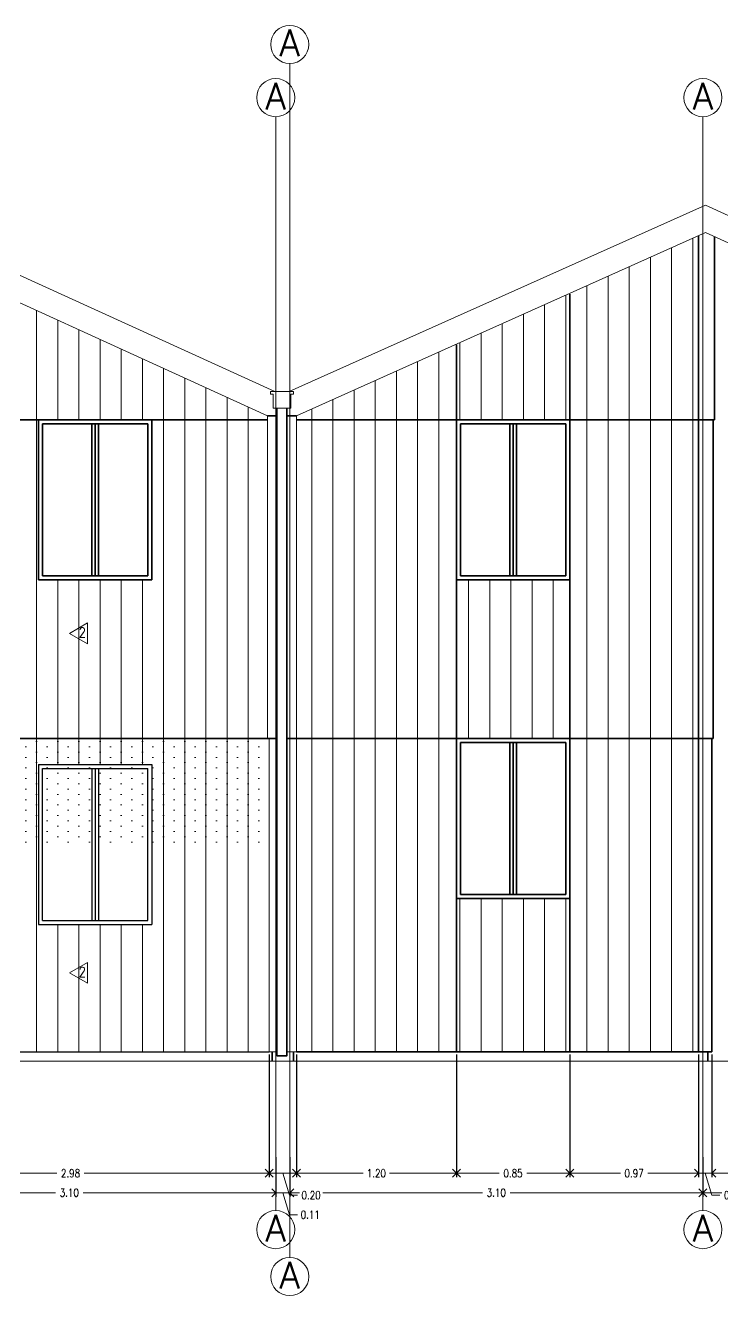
# Model space of a CAD drawing. Header units: metres. Extents: x -2 to 612, y -64 to 156.
# Drawn here: x 392.51 to 397.73, y -15.35 to -5.82 of the extents above; entities that cross this region are included whole.
import ezdxf
from ezdxf.enums import TextEntityAlignment as Align

# ---------------------------------------------------------------- set-up
doc = ezdxf.new("R2010")
doc.units = ezdxf.units.M
doc.header["$LTSCALE"] = 5
doc.header["$MEASUREMENT"] = 0
doc.layers.get('0').update_dxf_attribs({"color": 30})
doc.layers.get('DEFPOINTS').update_dxf_attribs({"color": 210})
for name, color, linetype, lineweight in [('A-ANNO-DIMS', 3, 'Continuous', 18), ('A-ANNO-SYMB', 3, 'Continuous', 18), ('A-ANNO-TEXT', 3, 'Continuous', 18), ('A-ELEV-MBE1', 7, 'Continuous', 35), ('A-ELEV-MBE2', 4, 'Continuous', 25), ('A-ELEV-PATT', 8, 'Continuous', 18)]:
    doc.layers.add(name, color=color, linetype=linetype, lineweight=lineweight)
doc.styles.add('E-ROMANS', font='romans.shx', dxfattribs={"width": 0.8})
doc.dimstyles.new('E-0050_ARW_12', dxfattribs={"dimscale": 0.001, "dimtxt": 60, "dimasz": 60, "dimexe": 30, "dimexo": 20, "dimgap": 30, "dimtad": 0, "dimzin": 0, "dimdsep": 46, "dimtxsty": 'E-ROMANS', "dimblk": 'OPEN90', "dimcen": 30, "dimclrd": 256, "dimclre": 256, "dimclrt": 256, "dimadec": 0, "dimazin": 0, "dimtfac": 1, "dimtmove": 1, "dimatfit": 3, "dimldrblk": 'OPEN90', "dimfxl": 1, "dimtfill": 1, "dimtolj": 1, "dimtzin": 0, "dimlwd": -1, "dimarcsym": 0})
pattern_1 = [(90, (0, 0), (-0.15875, 1e-17), [])]

# ---------------------------------------------------------------- blocks, each defined once
blk = doc.blocks.new('_Open90')
at = {"color": 0, "linetype": 'ByBlock', "lineweight": -2}
for p, q in [((0, 0), (-1, 0)), ((-0.5, 0.5), (0, 0)), ((0, 0), (-0.5, -0.5))]:
    blk.add_line(p, q, dxfattribs=at)
blk = doc.blocks.new('*D863')
at = {"layer": 'A-ANNO-DIMS', "lineweight": -2, "transparency": 16777216}
for p, q in [((391.2862, -14.3095), (391.2862, -14.6048)), ((394.3832, -14.3095), (394.3832, -14.6048))]:
    blk.add_line(p, q, dxfattribs=at)
at = {"layer": 'A-ANNO-DIMS', "transparency": 16777216}
for p, q in [((391.3462, -14.5748), (392.7315, -14.5748)), ((394.3232, -14.5748), (392.9378, -14.5748))]:
    blk.add_line(p, q, dxfattribs=at)
at = {"layer": 'DEFPOINTS', "color": 0, "transparency": 16777216}
for p in [(391.2862, -14.2895), (394.3832, -14.2895), (394.3832, -14.5748)]:
    blk.add_point(p, dxfattribs=at)
at = {"layer": 'A-ANNO-DIMS', "transparency": 16777216, "xscale": 0.06, "yscale": 0.06, "zscale": 0.06, "rotation": 180}
blk.add_blockref('_Open90', (391.2862, -14.5748), dxfattribs=at)
at = {"layer": 'A-ANNO-DIMS', "transparency": 16777216, "xscale": 0.06, "yscale": 0.06, "zscale": 0.06}
blk.add_blockref('_Open90', (394.3832, -14.5748), dxfattribs=at)
at = {"layer": 'A-ANNO-DIMS', "transparency": 16777216, "insert": (392.8347, -14.5748), "char_height": 0.06, "attachment_point": 5, "style": 'E-ROMANS', "bg_fill": 3, "box_fill_scale": 1.25, "bg_fill_color": 256, "bg_fill_true_color": 13158600, "bg_fill_transparency": 0}
blk.add_mtext('\\A1;3.10', dxfattribs=at)
blk = doc.blocks.new('*D864')
at = {"layer": 'A-ANNO-DIMS', "lineweight": -2, "transparency": 16777216}
for p, q in [((394.3832, -14.3095), (394.3832, -14.6048)), ((394.4884, -14.3095), (394.4884, -14.6048))]:
    blk.add_line(p, q, dxfattribs=at)
at = {"layer": 'A-ANNO-DIMS', "transparency": 16777216}
for p, q in [((394.3232, -14.5748), (394.2632, -14.5748)), ((394.3832, -14.5748), (394.4884, -14.5748)), ((394.3832, -14.5748), (394.4884, -14.5748)), ((394.4358, -14.5748), (394.4853, -14.7398)), ((394.5484, -14.5748), (394.6084, -14.5748)), ((394.4853, -14.7398), (394.5453, -14.7398))]:
    blk.add_line(p, q, dxfattribs=at)
at = {"layer": 'DEFPOINTS', "color": 0, "transparency": 16777216}
for p in [(394.3832, -14.2895), (394.4884, -14.2895), (394.4884, -14.5748)]:
    blk.add_point(p, dxfattribs=at)
at = {"layer": 'A-ANNO-DIMS', "transparency": 16777216, "xscale": 0.06, "yscale": 0.06, "zscale": 0.06}
blk.add_blockref('_Open90', (394.3832, -14.5748), dxfattribs=at)
at = {"layer": 'A-ANNO-DIMS', "transparency": 16777216, "xscale": 0.06, "yscale": 0.06, "zscale": 0.06, "rotation": 180}
blk.add_blockref('_Open90', (394.4884, -14.5748), dxfattribs=at)
at = {"layer": 'A-ANNO-DIMS', "transparency": 16777216, "insert": (394.6416, -14.7398), "char_height": 0.06, "attachment_point": 5, "style": 'E-ROMANS', "bg_fill": 3, "box_fill_scale": 1.25, "bg_fill_color": 256, "bg_fill_true_color": 13158600, "bg_fill_transparency": 0}
blk.add_mtext('\\A1;0.11', dxfattribs=at)
blk = doc.blocks.new('*D865')
at = {"layer": 'A-ANNO-DIMS', "lineweight": -2, "transparency": 16777216}
for p, q in [((394.4884, -14.3095), (394.4884, -14.6048)), ((397.5852, -14.3095), (397.5852, -14.6048))]:
    blk.add_line(p, q, dxfattribs=at)
at = {"layer": 'A-ANNO-DIMS', "transparency": 16777216}
for p, q in [((394.5484, -14.5748), (395.9337, -14.5748)), ((397.5252, -14.5748), (396.14, -14.5748))]:
    blk.add_line(p, q, dxfattribs=at)
at = {"layer": 'DEFPOINTS', "color": 0, "transparency": 16777216}
for p in [(394.4884, -14.2895), (397.5852, -14.2895), (397.5852, -14.5748)]:
    blk.add_point(p, dxfattribs=at)
at = {"layer": 'A-ANNO-DIMS', "transparency": 16777216, "xscale": 0.06, "yscale": 0.06, "zscale": 0.06, "rotation": 180}
blk.add_blockref('_Open90', (394.4884, -14.5748), dxfattribs=at)
at = {"layer": 'A-ANNO-DIMS', "transparency": 16777216, "xscale": 0.06, "yscale": 0.06, "zscale": 0.06}
blk.add_blockref('_Open90', (397.5852, -14.5748), dxfattribs=at)
at = {"layer": 'A-ANNO-DIMS', "transparency": 16777216, "insert": (396.0368, -14.5748), "char_height": 0.06, "attachment_point": 5, "style": 'E-ROMANS', "bg_fill": 3, "box_fill_scale": 1.25, "bg_fill_color": 256, "bg_fill_true_color": 13158600, "bg_fill_transparency": 0}
blk.add_mtext('\\A1;3.10', dxfattribs=at)
blk = doc.blocks.new('*D866')
at = {"layer": 'A-ANNO-DIMS', "lineweight": -2, "transparency": 16777216}
for p, q in [((397.5852, -14.3095), (397.5852, -14.6048)), ((400.6822, -14.3095), (400.6822, -14.6048))]:
    blk.add_line(p, q, dxfattribs=at)
at = {"layer": 'A-ANNO-DIMS', "transparency": 16777216}
for p, q in [((397.6452, -14.5748), (399.0306, -14.5748)), ((400.6222, -14.5748), (399.2368, -14.5748))]:
    blk.add_line(p, q, dxfattribs=at)
at = {"layer": 'DEFPOINTS', "color": 0, "transparency": 16777216}
for p in [(397.5852, -14.2895), (400.6822, -14.2895), (400.6822, -14.5748)]:
    blk.add_point(p, dxfattribs=at)
at = {"layer": 'A-ANNO-DIMS', "transparency": 16777216, "xscale": 0.06, "yscale": 0.06, "zscale": 0.06, "rotation": 180}
blk.add_blockref('_Open90', (397.5852, -14.5748), dxfattribs=at)
at = {"layer": 'A-ANNO-DIMS', "transparency": 16777216, "xscale": 0.06, "yscale": 0.06, "zscale": 0.06}
blk.add_blockref('_Open90', (400.6822, -14.5748), dxfattribs=at)
at = {"layer": 'A-ANNO-DIMS', "transparency": 16777216, "insert": (399.1337, -14.5748), "char_height": 0.06, "attachment_point": 5, "style": 'E-ROMANS', "bg_fill": 3, "box_fill_scale": 1.25, "bg_fill_color": 256, "bg_fill_true_color": 13158600, "bg_fill_transparency": 0}
blk.add_mtext('\\A1;3.10', dxfattribs=at)
blk = doc.blocks.new('*D1473')
at = {"layer": 'A-ANNO-DIMS', "lineweight": -2, "transparency": 16777216}
for p, q in [((391.3547, -13.5395), (391.3547, -14.4592)), ((394.3336, -13.5395), (394.3336, -14.4592))]:
    blk.add_line(p, q, dxfattribs=at)
at = {"layer": 'A-ANNO-DIMS', "transparency": 16777216}
for p, q in [((391.4147, -14.4292), (392.741, -14.4292)), ((394.2736, -14.4292), (392.9473, -14.4292))]:
    blk.add_line(p, q, dxfattribs=at)
at = {"layer": 'DEFPOINTS', "color": 0, "transparency": 16777216}
for p in [(391.3547, -13.5195), (394.3336, -13.5195), (394.3336, -14.4292)]:
    blk.add_point(p, dxfattribs=at)
at = {"layer": 'A-ANNO-DIMS', "transparency": 16777216, "xscale": 0.06, "yscale": 0.06, "zscale": 0.06, "rotation": 180}
blk.add_blockref('_Open90', (391.3547, -14.4292), dxfattribs=at)
at = {"layer": 'A-ANNO-DIMS', "transparency": 16777216, "xscale": 0.06, "yscale": 0.06, "zscale": 0.06}
blk.add_blockref('_Open90', (394.3336, -14.4292), dxfattribs=at)
at = {"layer": 'A-ANNO-DIMS', "transparency": 16777216, "insert": (392.8441, -14.4292), "char_height": 0.06, "attachment_point": 5, "style": 'E-ROMANS', "bg_fill": 3, "box_fill_scale": 1.25, "bg_fill_color": 256, "bg_fill_true_color": 13158600, "bg_fill_transparency": 0}
blk.add_mtext('\\A1;2.98', dxfattribs=at)
blk = doc.blocks.new('*D1474')
at = {"layer": 'A-ANNO-DIMS', "lineweight": -2, "transparency": 16777216}
for p, q in [((394.3336, -13.5395), (394.3336, -14.4592)), ((394.5377, -13.5395), (394.5377, -14.4592))]:
    blk.add_line(p, q, dxfattribs=at)
at = {"layer": 'A-ANNO-DIMS', "transparency": 16777216}
for p, q in [((394.3936, -14.4292), (394.4777, -14.4292)), ((394.4357, -14.4292), (394.4852, -14.5942)), ((394.4852, -14.5942), (394.5452, -14.5942))]:
    blk.add_line(p, q, dxfattribs=at)
at = {"layer": 'DEFPOINTS', "color": 0, "transparency": 16777216}
for p in [(394.3336, -13.5195), (394.5377, -13.5195), (394.5377, -14.4292)]:
    blk.add_point(p, dxfattribs=at)
at = {"layer": 'A-ANNO-DIMS', "transparency": 16777216, "xscale": 0.06, "yscale": 0.06, "zscale": 0.06, "rotation": 180}
blk.add_blockref('_Open90', (394.3336, -14.4292), dxfattribs=at)
at = {"layer": 'A-ANNO-DIMS', "transparency": 16777216, "xscale": 0.06, "yscale": 0.06, "zscale": 0.06}
blk.add_blockref('_Open90', (394.5377, -14.4292), dxfattribs=at)
at = {"layer": 'A-ANNO-DIMS', "transparency": 16777216, "insert": (394.6483, -14.5942), "char_height": 0.06, "attachment_point": 5, "style": 'E-ROMANS', "bg_fill": 3, "box_fill_scale": 1.25, "bg_fill_color": 256, "bg_fill_true_color": 13158600, "bg_fill_transparency": 0}
blk.add_mtext('\\A1;0.20', dxfattribs=at)
blk = doc.blocks.new('*D1475')
at = {"layer": 'A-ANNO-DIMS', "lineweight": -2, "transparency": 16777216}
for p, q in [((394.5377, -13.5395), (394.5377, -14.4592)), ((395.7377, -13.5395), (395.7377, -14.4592))]:
    blk.add_line(p, q, dxfattribs=at)
at = {"layer": 'A-ANNO-DIMS', "transparency": 16777216}
for p, q in [((394.5977, -14.4292), (395.038, -14.4292)), ((395.6777, -14.4292), (395.2374, -14.4292))]:
    blk.add_line(p, q, dxfattribs=at)
at = {"layer": 'DEFPOINTS', "color": 0, "transparency": 16777216}
for p in [(394.5377, -13.5195), (395.7377, -13.5195), (395.7377, -14.4292)]:
    blk.add_point(p, dxfattribs=at)
at = {"layer": 'A-ANNO-DIMS', "transparency": 16777216, "xscale": 0.06, "yscale": 0.06, "zscale": 0.06, "rotation": 180}
blk.add_blockref('_Open90', (394.5377, -14.4292), dxfattribs=at)
at = {"layer": 'A-ANNO-DIMS', "transparency": 16777216, "xscale": 0.06, "yscale": 0.06, "zscale": 0.06}
blk.add_blockref('_Open90', (395.7377, -14.4292), dxfattribs=at)
at = {"layer": 'A-ANNO-DIMS', "transparency": 16777216, "insert": (395.1377, -14.4292), "char_height": 0.06, "attachment_point": 5, "style": 'E-ROMANS', "bg_fill": 3, "box_fill_scale": 1.25, "bg_fill_color": 256, "bg_fill_true_color": 13158600, "bg_fill_transparency": 0}
blk.add_mtext('\\A1;1.20', dxfattribs=at)
blk = doc.blocks.new('*D1476')
at = {"layer": 'A-ANNO-DIMS', "lineweight": -2, "transparency": 16777216}
for p, q in [((395.7377, -13.5395), (395.7377, -14.4592)), ((396.5877, -13.5395), (396.5877, -14.4592))]:
    blk.add_line(p, q, dxfattribs=at)
at = {"layer": 'A-ANNO-DIMS', "transparency": 16777216}
for p, q in [((395.7977, -14.4292), (396.0596, -14.4292)), ((396.5277, -14.4292), (396.2659, -14.4292))]:
    blk.add_line(p, q, dxfattribs=at)
at = {"layer": 'DEFPOINTS', "color": 0, "transparency": 16777216}
for p in [(395.7377, -13.5195), (396.5877, -13.5195), (396.5877, -14.4292)]:
    blk.add_point(p, dxfattribs=at)
at = {"layer": 'A-ANNO-DIMS', "transparency": 16777216, "xscale": 0.06, "yscale": 0.06, "zscale": 0.06, "rotation": 180}
blk.add_blockref('_Open90', (395.7377, -14.4292), dxfattribs=at)
at = {"layer": 'A-ANNO-DIMS', "transparency": 16777216, "xscale": 0.06, "yscale": 0.06, "zscale": 0.06}
blk.add_blockref('_Open90', (396.5877, -14.4292), dxfattribs=at)
at = {"layer": 'A-ANNO-DIMS', "transparency": 16777216, "insert": (396.1627, -14.4292), "char_height": 0.06, "attachment_point": 5, "style": 'E-ROMANS', "bg_fill": 3, "box_fill_scale": 1.25, "bg_fill_color": 256, "bg_fill_true_color": 13158600, "bg_fill_transparency": 0}
blk.add_mtext('\\A1;0.85', dxfattribs=at)
blk = doc.blocks.new('*D1477')
at = {"layer": 'A-ANNO-DIMS', "lineweight": -2, "transparency": 16777216}
for p, q in [((396.5877, -13.5395), (396.5877, -14.4592)), ((397.5537, -13.5395), (397.5537, -14.4592))]:
    blk.add_line(p, q, dxfattribs=at)
at = {"layer": 'A-ANNO-DIMS', "transparency": 16777216}
for p, q in [((396.6477, -14.4292), (396.9676, -14.4292)), ((397.4937, -14.4292), (397.1739, -14.4292))]:
    blk.add_line(p, q, dxfattribs=at)
at = {"layer": 'DEFPOINTS', "color": 0, "transparency": 16777216}
for p in [(396.5877, -13.5195), (397.5537, -13.5195), (397.5537, -14.4292)]:
    blk.add_point(p, dxfattribs=at)
at = {"layer": 'A-ANNO-DIMS', "transparency": 16777216, "xscale": 0.06, "yscale": 0.06, "zscale": 0.06, "rotation": 180}
blk.add_blockref('_Open90', (396.5877, -14.4292), dxfattribs=at)
at = {"layer": 'A-ANNO-DIMS', "transparency": 16777216, "xscale": 0.06, "yscale": 0.06, "zscale": 0.06}
blk.add_blockref('_Open90', (397.5537, -14.4292), dxfattribs=at)
at = {"layer": 'A-ANNO-DIMS', "transparency": 16777216, "insert": (397.0707, -14.4292), "char_height": 0.06, "attachment_point": 5, "style": 'E-ROMANS', "bg_fill": 3, "box_fill_scale": 1.25, "bg_fill_color": 256, "bg_fill_true_color": 13158600, "bg_fill_transparency": 0}
blk.add_mtext('\\A1;0.97', dxfattribs=at)
blk = doc.blocks.new('*D1478')
at = {"layer": 'A-ANNO-DIMS', "lineweight": -2, "transparency": 16777216}
for p, q in [((397.5537, -13.5395), (397.5537, -14.4592)), ((397.6537, -13.5395), (397.6537, -14.4592))]:
    blk.add_line(p, q, dxfattribs=at)
at = {"layer": 'A-ANNO-DIMS', "transparency": 16777216}
for p, q in [((397.4937, -14.4292), (397.4337, -14.4292)), ((397.5537, -14.4292), (397.6537, -14.4292)), ((397.5537, -14.4292), (397.6537, -14.4292)), ((397.6037, -14.4292), (397.6532, -14.5942)), ((397.7137, -14.4292), (397.7737, -14.4292)), ((397.6532, -14.5942), (397.7132, -14.5942))]:
    blk.add_line(p, q, dxfattribs=at)
at = {"layer": 'DEFPOINTS', "color": 0, "transparency": 16777216}
for p in [(397.5537, -13.5195), (397.6537, -13.5195), (397.6537, -14.4292)]:
    blk.add_point(p, dxfattribs=at)
at = {"layer": 'A-ANNO-DIMS', "transparency": 16777216, "xscale": 0.06, "yscale": 0.06, "zscale": 0.06}
blk.add_blockref('_Open90', (397.5537, -14.4292), dxfattribs=at)
at = {"layer": 'A-ANNO-DIMS', "transparency": 16777216, "xscale": 0.06, "yscale": 0.06, "zscale": 0.06, "rotation": 180}
blk.add_blockref('_Open90', (397.6537, -14.4292), dxfattribs=at)
at = {"layer": 'A-ANNO-DIMS', "transparency": 16777216, "insert": (397.8164, -14.5942), "char_height": 0.06, "attachment_point": 5, "style": 'E-ROMANS', "bg_fill": 3, "box_fill_scale": 1.25, "bg_fill_color": 256, "bg_fill_true_color": 13158600, "bg_fill_transparency": 0}
blk.add_mtext('\\A1;0.10', dxfattribs=at)
blk = doc.blocks.new('*D1479')
at = {"layer": 'A-ANNO-DIMS', "lineweight": -2, "transparency": 16777216}
for p, q in [((397.6537, -13.5395), (397.6537, -14.4592)), ((400.6217, -13.5395), (400.6217, -14.4592))]:
    blk.add_line(p, q, dxfattribs=at)
at = {"layer": 'A-ANNO-DIMS', "transparency": 16777216}
for p, q in [((397.7137, -14.4292), (399.0346, -14.4292)), ((400.5617, -14.4292), (399.2409, -14.4292))]:
    blk.add_line(p, q, dxfattribs=at)
at = {"layer": 'DEFPOINTS', "color": 0, "transparency": 16777216}
for p in [(397.6537, -13.5195), (400.6217, -13.5195), (400.6217, -14.4292)]:
    blk.add_point(p, dxfattribs=at)
at = {"layer": 'A-ANNO-DIMS', "transparency": 16777216, "xscale": 0.06, "yscale": 0.06, "zscale": 0.06, "rotation": 180}
blk.add_blockref('_Open90', (397.6537, -14.4292), dxfattribs=at)
at = {"layer": 'A-ANNO-DIMS', "transparency": 16777216, "xscale": 0.06, "yscale": 0.06, "zscale": 0.06}
blk.add_blockref('_Open90', (400.6217, -14.4292), dxfattribs=at)
at = {"layer": 'A-ANNO-DIMS', "transparency": 16777216, "insert": (399.1377, -14.4292), "char_height": 0.06, "attachment_point": 5, "style": 'E-ROMANS', "bg_fill": 3, "box_fill_scale": 1.25, "bg_fill_color": 256, "bg_fill_true_color": 13158600, "bg_fill_transparency": 0}
blk.add_mtext('\\A1;2.97', dxfattribs=at)

msp = doc.modelspace()

# ---------------------------------------------------------------- hatches: boundary and pattern name
at = {"layer": 'A-ELEV-PATT'}
h = msp.add_hatch(dxfattribs=at)
h.set_pattern_fill('LINE', color=256, scale=0.05, angle=90, style=0)
h.set_pattern_definition(pattern_1)
h.paths.add_polyline_path([(394.32165, -8.77954), (393.45347, -8.77954), (393.45347, -9.97954), (392.60347, -9.97954), (392.60347, -8.77954), (391.37466, -8.77954), (391.37466, -8.77954), (391.36466, -8.77954), (391.36466, -11.16954), (394.32165, -11.16954)])
h.paths.add_polyline_path([(391.37466, -7.40796), (391.37466, -8.77954), (394.32165, -8.77954), (394.32165, -8.7497)])
h = msp.add_hatch(dxfattribs=at)
h.set_pattern_fill('LINE', color=256, scale=0.05, angle=90, style=0)
h.set_pattern_definition(pattern_1)
h.paths.add_polyline_path([(397.55373, -7.3997), (394.53773, -8.74946), (394.53773, -8.77954), (397.55373, -8.77954)])
h.paths.add_polyline_path([(395.73773, -8.77954), (394.53773, -8.77954), (394.53773, -11.16954), (395.73773, -11.16954), (395.73773, -9.97954)])
h.paths.add_polyline_path([(397.55373, -8.77954), (396.58773, -8.77954), (396.58773, -9.97954), (396.58773, -11.16954), (397.55373, -11.16954), (397.55373, -11.16954)])
h.paths.add_polyline_path([(397.55373, -11.16954), (396.58773, -11.16954), (396.58773, -12.36954), (396.58773, -13.51954), (397.55373, -13.51954)])
h.paths.add_polyline_path([(396.58773, -12.36954), (395.73773, -12.36954), (395.73773, -13.51954), (396.58773, -13.51954)])
h.paths.add_polyline_path([(395.73773, -12.36954), (395.73773, -11.16954), (394.53773, -11.16954), (394.53773, -13.51954), (395.73773, -13.51954)])
h = msp.add_hatch(dxfattribs=at)
h.set_pattern_fill('LINE', color=256, scale=0.05, angle=90, style=0)
h.set_pattern_definition([(90, (-69.30884, 0), (-0.15875, 1e-17), [])])
h.paths.add_polyline_path([(396.58773, -9.97954), (395.73773, -9.97954), (395.73773, -11.16954), (396.58773, -11.16954)])
h = msp.add_hatch(dxfattribs=at)
h.set_pattern_fill('DOTS', color=256, scale=0.05, angle=90, style=0)
h.set_pattern_definition([(90, (0, 0), (-0.079375, 0.0396875), [0, -0.079375])])
h.paths.add_polyline_path([(391.35466, -11.16954), (391.35466, -11.96954), (394.33364, -11.96954), (394.33364, -11.16954)])

# ---------------------------------------------------------------- linework, layer by layer
at = {"layer": 'A-ANNO-SYMB'}
for p, q in [((394.48845, -15.06041), (394.4882, -6.109)), ((394.38316, -14.70881), (394.38316, -6.50761)), ((397.5852, -6.50762), (397.5852, -14.70884)), ((394.32165, -11.16954), (394.32165, -8.74946)), ((394.53773, -8.74946), (394.53773, -11.16954)), ((394.53773, -11.16954), (394.53773, -13.51954)), ((394.39223, -13.51954), (394.33364, -13.51954)), ((394.53773, -13.51954), (394.46723, -13.51954)), ((385.0246, -13.58954), (402.63881, -13.58954))]:
    msp.add_line(p, q, dxfattribs=at)
for points in [[(394.37572, -8.56775), (391.30641, -7.17032)], [(394.48353, -8.56775), (397.60524, -7.17068)], [(400.74372, -8.59913), (397.60548, -7.17032)], [(394.32113, -8.74946), (391.30602, -7.37671)], [(394.53773, -8.74946), (397.60509, -7.37671)], [(400.63373, -8.75562), (397.60509, -7.37671)], [(394.33364, -13.51954), (394.33364, -11.16954)]]:
    msp.add_lwpolyline(points, dxfattribs=at)
msp.add_lwpolyline([(394.34371, -8.56775), (394.51575, -8.56775), (394.51575, -8.58775), (394.49575, -8.58775), (394.49575, -8.69154), (394.36371, -8.69154), (394.36371, -8.58775), (394.34371, -8.58775)], close=True, dxfattribs=at)
for centre in [(394.4882, -5.96598), (394.38316, -6.36458), (397.58676, -6.3646), (397.58676, -14.85186), (394.48855, -15.20343)]:
    msp.add_circle(centre, 0.14303, dxfattribs=at)
at = {"layer": 'A-ANNO-TEXT'}
for points in [[(392.83539, -10.38131), (392.97126, -10.30288), (392.97125, -10.45975)], [(392.83539, -12.92622), (392.97126, -12.84779), (392.97125, -13.00466)]]:
    msp.add_lwpolyline(points, close=True, dxfattribs=at)
at = {"layer": 'A-ELEV-MBE1'}
for p, q in [((397.55373, -11.16954), (397.55373, -7.3997)), ((396.58773, -8.77954), (396.58773, -7.83739)), ((395.73773, -8.77954), (395.73773, -8.21779)), ((394.39223, -8.74946), (394.32113, -8.74946)), ((394.39223, -8.74946), (394.32165, -8.74946)), ((394.53773, -8.74946), (394.46723, -8.74946)), ((394.53773, -8.74946), (394.46723, -8.74946)), ((391.37466, -8.77954), (394.32165, -8.77954)), ((392.60347, -8.77954), (392.60347, -9.97954)), ((392.60347, -8.77954), (393.45347, -8.77954)), ((392.63347, -8.80954), (393.42347, -8.80954)), ((392.63347, -9.94954), (392.63347, -8.80954)), ((393.00347, -8.80954), (393.00347, -9.94954)), ((393.02847, -8.80954), (393.02847, -9.94954)), ((393.05347, -8.80954), (393.05347, -9.94954)), ((393.42347, -9.94954), (393.42347, -8.80954)), ((393.45347, -8.77954), (393.45347, -9.97954)), ((397.67373, -8.77954), (394.53773, -8.77954)), ((395.73773, -8.77954), (395.73773, -9.97954)), ((395.73773, -8.77954), (396.58773, -8.77954)), ((395.76773, -8.80954), (396.55773, -8.80954)), ((395.76773, -9.94954), (395.76773, -8.80954)), ((396.13773, -8.80954), (396.13773, -9.94954)), ((396.16273, -8.80954), (396.16273, -9.94954)), ((396.18773, -8.80954), (396.18773, -9.94954)), ((396.55773, -9.94954), (396.55773, -8.80954)), ((396.58773, -8.77954), (396.58773, -9.97954)), ((397.66373, -8.77954), (397.66373, -11.16954)), ((392.60347, -9.97954), (393.45347, -9.97954)), ((392.63347, -9.94954), (393.42347, -9.94954)), ((395.73773, -9.97954), (396.58773, -9.97954)), ((395.73773, -11.16954), (395.73773, -9.97954)), ((395.76773, -9.94954), (396.55773, -9.94954)), ((396.58773, -11.16954), (396.58773, -9.97954)), ((394.32165, -11.16954), (391.36466, -11.16954)), ((394.39223, -11.16954), (394.32165, -11.16954)), ((395.73773, -11.16954), (394.46723, -11.16954)), ((395.73773, -11.16954), (395.73773, -12.36954)), ((395.73773, -11.16954), (396.58773, -11.16954)), ((395.76773, -11.19954), (396.55773, -11.19954)), ((395.76773, -12.33954), (395.76773, -11.19954)), ((396.13773, -11.19954), (396.13773, -12.33954)), ((396.16273, -11.19954), (396.16273, -12.33954)), ((396.18773, -11.19954), (396.18773, -12.33954)), ((396.55773, -12.33954), (396.55773, -11.19954)), ((396.58773, -11.16954), (396.58773, -12.36954)), ((396.58773, -11.16954), (397.66373, -11.16954)), ((397.55373, -13.51954), (397.55373, -11.16954)), ((397.65373, -11.16954), (397.65373, -13.51954)), ((395.73773, -12.36954), (396.58773, -12.36954)), ((395.73773, -12.36954), (395.73773, -13.51954)), ((395.76773, -12.33954), (396.55773, -12.33954)), ((396.58773, -12.36954), (396.58773, -13.51954)), ((394.3557, -13.51954), (394.3557, -13.58954)), ((394.5157, -13.58954), (394.5157, -13.51954)), ((394.53773, -13.51954), (397.65373, -13.51954))]:
    msp.add_line(p, q, dxfattribs=at)
for points in [[(397.67373, -8.77954), (397.67373, -7.40796)], [(394.39223, -8.69154), (394.39223, -13.54837), (394.46723, -13.54837), (394.46723, -8.69154)], [(397.62271, -13.58954), (397.62271, -13.51954)]]:
    msp.add_lwpolyline(points, dxfattribs=at)
at = {"layer": 'A-ELEV-MBE2'}
for p, q in [((392.60347, -11.36454), (392.60347, -12.56454)), ((392.60347, -11.36454), (393.45347, -11.36454)), ((392.63347, -11.39454), (393.42347, -11.39454)), ((392.63347, -12.53454), (392.63347, -11.39454)), ((393.00347, -11.39454), (393.00347, -12.53454)), ((393.02847, -11.39454), (393.02847, -12.53454)), ((393.05347, -11.39454), (393.05347, -12.53454)), ((393.42347, -12.53454), (393.42347, -11.39454)), ((393.45347, -11.36454), (393.45347, -12.56454)), ((392.60347, -12.56454), (393.45347, -12.56454)), ((392.63347, -12.53454), (393.42347, -12.53454))]:
    msp.add_line(p, q, dxfattribs=at)

# ---------------------------------------------------------------- texts
at = {"layer": 'A-ANNO-TEXT', "char_height": 0.075, "attachment_point": 5, "rotation": 359.999525, "style": 'E-ROMANS'}
for insert in [(392.9323, -10.37566), (392.9323, -12.92057)]:
    msp.add_mtext('\\pi-0.45,l0.45,t0.45;2', dxfattribs=dict(at, insert=insert))
at = {"layer": 'A-ANNO-TEXT', "style": 'E-ROMANS'}
for p in [(394.4882, -5.95484), (394.38316, -6.35344), (397.58676, -6.35347), (397.58676, -14.84073), (394.48855, -15.1923)]:
    msp.add_attdef('A', text='0.00', height=0.2, dxfattribs=at).set_placement(p, align=Align.MIDDLE_CENTER)

# ---------------------------------------------------------------- next in the draw order: dimensions: what is measured, and where the dimension line sits
at = {"layer": 'A-ANNO-DIMS'}
dim = msp.add_linear_dim(base=(394.38316, -14.57479), p1=(391.28616, -14.28954), p2=(394.38316, -14.28954), dimstyle='E-0050_ARW_12', override={"dimfxl": 0.3}, dxfattribs=at)
dim.commit()
dim.dimension.update_dxf_attribs({"geometry": '*D863', "text_midpoint": (392.83466, -14.57479)})

# ---------------------------------------------------------------- next in the draw order: dimensions: what is measured, and where the dimension line sits
dim = msp.add_linear_dim(base=(394.48843, -14.57479), p1=(394.38316, -14.28954), p2=(394.48843, -14.28954), dimstyle='E-0050_ARW_12', override={"dimfxl": 0.3}, dxfattribs=at)
dim.commit()
dim.dimension.update_dxf_attribs({"geometry": '*D864', "text_midpoint": (394.5753, -14.73979)})

# ---------------------------------------------------------------- next in the draw order: linework, layer by layer
at = {"layer": 'A-ANNO-SYMB'}
msp.add_circle((394.38316, -14.85184), 0.14303, dxfattribs=at)

# ---------------------------------------------------------------- next in the draw order: texts
at = {"layer": 'A-ANNO-TEXT', "style": 'E-ROMANS'}
msp.add_attdef('A', text='0.00', height=0.2, dxfattribs=at).set_placement((394.38316, -14.84071), align=Align.MIDDLE_CENTER)

# ---------------------------------------------------------------- next in the draw order: dimensions: what is measured, and where the dimension line sits
at = {"layer": 'A-ANNO-DIMS'}
for base, p1, p2, picture, middle in [((394.33364, -14.42924), (391.35466, -13.51954), (394.33364, -13.51954), '*D1473', (392.84415, -14.42924)), ((397.5852, -14.57479), (394.48843, -14.28954), (397.5852, -14.28954), '*D865', (396.03682, -14.57479))]:
    dim = msp.add_linear_dim(base=base, p1=p1, p2=p2, dimstyle='E-0050_ARW_12', override={"dimfxl": 0.3}, dxfattribs=at)
    dim.commit()
    dim.dimension.update_dxf_attribs({"geometry": picture, "text_midpoint": middle})

# ---------------------------------------------------------------- next in the draw order: dimensions: what is measured, and where the dimension line sits
for base, p1, p2, picture, middle in [((394.53773, -14.42924), (394.33364, -13.51954), (394.53773, -13.51954), '*D1474', (394.57518, -14.59424)), ((400.6822, -14.57479), (397.5852, -14.28954), (400.6822, -14.28954), '*D866', (399.1337, -14.57479))]:
    dim = msp.add_linear_dim(base=base, p1=p1, p2=p2, dimstyle='E-0050_ARW_12', override={"dimfxl": 0.3}, dxfattribs=at)
    dim.commit()
    dim.dimension.update_dxf_attribs({"geometry": picture, "text_midpoint": middle})

# ---------------------------------------------------------------- next in the draw order: hatches: boundary and pattern name
at = {"layer": 'A-ELEV-PATT'}
h = msp.add_hatch(dxfattribs=at)
h.set_pattern_fill('LINE', color=256, scale=0.05, angle=90, style=0)
h.set_pattern_definition(pattern_1)
h.paths.add_polyline_path([(394.33364, -11.16954), (394.32165, -11.16954), (391.36466, -11.16954), (391.35466, -11.16954), (391.35466, -13.51954), (391.43365, -13.51954), (391.43365, -11.36454), (392.23365, -11.36454), (392.23365, -13.51954), (394.33364, -13.51954)])
h.paths.add_polyline_path([(393.45347, -12.56454), (392.60347, -12.56454), (392.60347, -11.36454), (393.45347, -11.36454)], flags=16)

# ---------------------------------------------------------------- next in the draw order: linework, layer by layer
at = {"layer": 'A-ELEV-MBE2'}
msp.add_line((392.23365, -13.51954), (394.33364, -13.51954), dxfattribs=at)

# ---------------------------------------------------------------- next in the draw order: dimensions: what is measured, and where the dimension line sits
at = {"layer": 'A-ANNO-DIMS'}
dim = msp.add_linear_dim(base=(395.73773, -14.42924), p1=(394.53773, -13.51954), p2=(395.73773, -13.51954), dimstyle='E-0050_ARW_12', override={"dimfxl": 0.3}, dxfattribs=at)
dim.commit()
dim.dimension.update_dxf_attribs({"geometry": '*D1475', "text_midpoint": (395.13773, -14.42924)})

# ---------------------------------------------------------------- next in the draw order: dimensions: what is measured, and where the dimension line sits
dim = msp.add_linear_dim(base=(396.58773, -14.42924), p1=(395.73773, -13.51954), p2=(396.58773, -13.51954), dimstyle='E-0050_ARW_12', override={"dimfxl": 0.3}, dxfattribs=at)
dim.commit()
dim.dimension.update_dxf_attribs({"geometry": '*D1476', "text_midpoint": (396.16273, -14.42924)})

# ---------------------------------------------------------------- next in the draw order: dimensions: what is measured, and where the dimension line sits
dim = msp.add_linear_dim(base=(397.55373, -14.42924), p1=(396.58773, -13.51954), p2=(397.55373, -13.51954), dimstyle='E-0050_ARW_12', override={"dimfxl": 0.3}, dxfattribs=at)
dim.commit()
dim.dimension.update_dxf_attribs({"geometry": '*D1477', "text_midpoint": (397.07073, -14.42924)})

# ---------------------------------------------------------------- next in the draw order: dimensions: what is measured, and where the dimension line sits
dim = msp.add_linear_dim(base=(397.65373, -14.42924), p1=(397.55373, -13.51954), p2=(397.65373, -13.51954), dimstyle='E-0050_ARW_12', override={"dimfxl": 0.3}, dxfattribs=at)
dim.commit()
dim.dimension.update_dxf_attribs({"geometry": '*D1478', "text_midpoint": (397.74323, -14.59424)})

# ---------------------------------------------------------------- next in the draw order: dimensions: what is measured, and where the dimension line sits
dim = msp.add_linear_dim(base=(400.6217, -14.42924), p1=(397.65373, -13.51954), p2=(400.6217, -13.51954), dimstyle='E-0050_ARW_12', override={"dimfxl": 0.3}, dxfattribs=at)
dim.commit()
dim.dimension.update_dxf_attribs({"geometry": '*D1479', "text_midpoint": (399.13771, -14.42924)})

doc.saveas('drawing.dxf')
